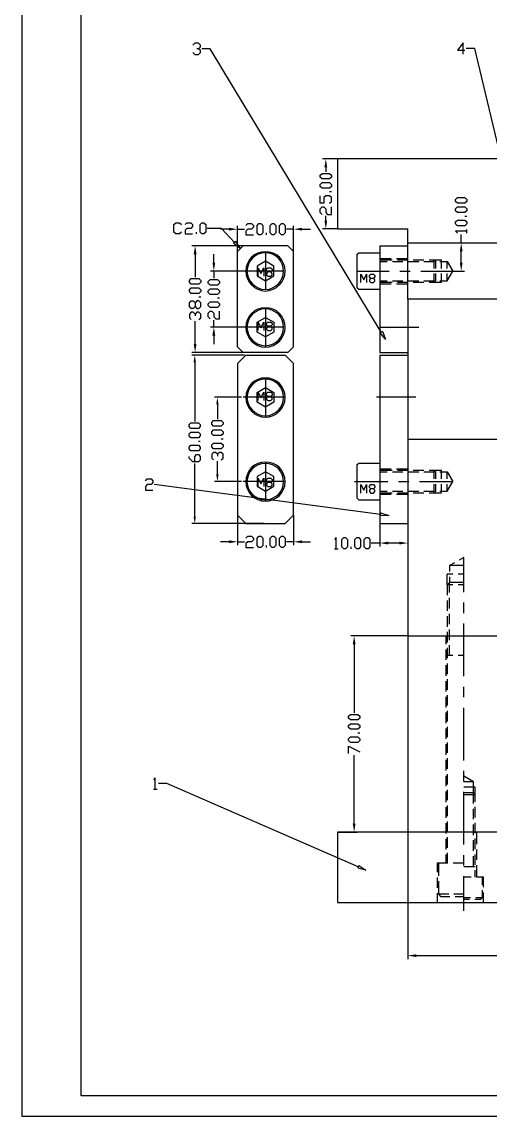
# Model space of a CAD drawing. Header units: inches. Extents: x 2 to 1172, y 492 to 1320.
# Drawn here: x 1.6 to 168.5, y 492.2 to 882.7 of the extents above; entities that cross this region are included whole.
import ezdxf

# ---------------------------------------------------------------- set-up
doc = ezdxf.new("R2010")
doc.units = ezdxf.units.IN
doc.header["$MEASUREMENT"] = 0

# ---------------------------------------------------------------- blocks, each defined once
blk = doc.blocks.new('AHH1270-500010_1')
at = {"transparency": 33554687}
for points in [[(109, 829.31), (108.5, 832.31), (108, 829.31)], [(109, 810.28), (108.5, 807.28), (108, 810.28)], [(73.99, 806.69), (76.99, 807.19), (73.99, 807.69)], [(100.02, 806.69), (97.02, 807.19), (100.02, 807.69)], [(62.39, 798.27), (61.89, 801.27), (61.39, 798.27)], [(157.29, 799.27), (156.78, 802.27), (156.28, 799.27)], [(69.07, 795.26), (68.57, 792.26), (68.07, 795.26)], [(157.29, 795.26), (156.78, 792.26), (156.28, 795.26)], [(69.07, 769.23), (68.57, 772.23), (68.07, 769.23)], [(62.39, 766.22), (61.89, 763.22), (61.39, 766.22)], [(62.18, 759.72), (61.76, 762.22), (61.34, 759.72)], [(70.26, 744.7), (69.84, 747.2), (69.42, 744.7)], [(70.26, 719.67), (69.84, 717.16), (69.42, 719.67)], [(62.18, 704.65), (61.76, 702.14), (61.34, 704.65)], [(73.99, 695.14), (76.99, 695.64), (73.99, 696.14)], [(100.02, 695.14), (97.02, 695.64), (100.02, 696.14)], [(130.75, 694.67), (127.74, 695.17), (130.75, 695.67)], [(134.75, 694.67), (137.75, 695.17), (134.75, 695.67)], [(119.1, 659.09), (118.6, 662.09), (118.1, 659.09)], [(119.1, 595.01), (118.6, 592), (118.1, 595.01)], [(140.76, 547.44), (137.75, 547.94), (140.76, 548.44)]]:
    blk.add_hatch(color=1, dxfattribs=at).paths.add_polyline_path(points)
for points in [[(0.12, 490.67), (1167.98, 490.67), (1167.98, 1318.03), (0.12, 1318.03), (0.12, 490.67)], [(21.3, 497.92), (21.3, 1310.77)], [(1160.72, 497.92), (21.3, 497.92)]]:
    blk.add_lwpolyline(points, dxfattribs=at)
at = {"color": 1, "transparency": 33554687}
for points in [[(63.13, 871.58), (63.81, 872.26), (63.81, 872.91), (63.13, 873.59), (61.8, 873.59), (61.13, 872.91)], [(61.13, 870.25), (61.8, 869.58), (63.13, 869.58), (63.81, 870.25), (63.81, 870.91), (63.13, 871.58), (62.48, 871.58)], [(128.25, 770.48), (67.3, 871.58), (64.3, 871.58)], [(157.44, 869.69), (157.44, 873.69), (155.44, 871.02), (158.12, 871.02)], [(189.65, 754.31), (161.61, 871.69), (158.61, 871.69)], [(112.72, 832.3), (107.29, 832.3)], [(108.5, 829.31), (108.5, 827.62)], [(110.48, 825.79), (109.83, 825.12), (107.15, 825.12), (106.49, 825.79), (106.49, 826.47), (107.15, 827.12), (109.83, 827.12), (110.48, 826.47), (110.48, 825.79)], [(110.48, 822.46), (109.83, 821.79), (107.15, 821.79), (106.49, 822.46), (106.49, 823.12), (107.15, 823.79), (109.83, 823.79), (110.48, 823.12), (110.48, 822.46)], [(110.48, 820.46), (109.83, 820.46)], [(109.83, 816.45), (110.48, 817.12), (110.48, 818.45), (109.83, 819.11), (108.5, 819.11), (107.82, 818.45), (107.82, 816.45), (106.49, 816.45), (106.49, 819.11)], [(158.77, 817.12), (158.12, 816.45), (155.44, 816.45), (154.77, 817.12), (154.77, 817.78), (155.44, 818.45), (158.12, 818.45), (158.77, 817.78), (158.77, 817.12)], [(107.15, 812.44), (106.49, 813.11), (106.49, 814.44), (107.15, 815.12), (107.82, 815.12), (108.5, 814.44), (108.5, 813.11), (109.15, 812.44), (110.48, 812.44), (110.48, 815.12)], [(158.77, 813.77), (158.12, 813.11), (155.44, 813.11), (154.77, 813.77), (154.77, 814.44), (155.44, 815.12), (158.12, 815.12), (158.77, 814.44), (158.77, 813.77)], [(57, 806.14), (56.32, 805.49), (54.99, 805.49), (54.32, 806.14), (54.32, 808.82), (54.99, 809.5), (56.32, 809.5), (57, 808.82)], [(58.33, 808.82), (59, 809.5), (60.33, 809.5), (61.01, 808.82), (61.01, 808.15), (60.33, 807.49), (59, 807.49), (58.33, 806.82), (58.33, 805.49), (61.01, 805.49)], [(64.34, 805.49), (63.67, 806.14), (63.67, 808.82), (64.34, 809.5), (65.01, 809.5), (65.67, 808.82), (65.67, 806.14), (65.01, 805.49), (64.34, 805.49)], [(76.98, 799.26), (76.98, 808.38)], [(79.98, 808.52), (80.66, 809.18), (81.99, 809.18), (82.66, 808.52), (82.66, 807.85), (81.99, 807.17), (80.66, 807.17), (79.98, 806.52), (79.98, 805.17), (82.66, 805.17)], [(84.66, 805.17), (83.99, 805.84), (83.99, 808.52), (84.66, 809.18), (85.32, 809.18), (85.99, 808.52), (85.99, 805.84), (85.32, 805.17), (84.66, 805.17)], [(89.33, 805.17), (88.65, 805.84), (88.65, 808.52), (89.33, 809.18), (90, 809.18), (90.66, 808.52), (90.66, 805.84), (90, 805.17), (89.33, 805.17)], [(92.66, 805.17), (92.01, 805.84), (92.01, 808.52), (92.66, 809.18), (93.34, 809.18), (94.01, 808.52), (94.01, 805.84), (93.34, 805.17), (92.66, 805.17)], [(97.01, 799.26), (97.01, 808.38)], [(108.5, 810.28), (108.5, 811.94)], [(158.77, 809.11), (158.12, 808.43), (155.44, 808.43), (154.77, 809.11), (154.77, 809.78), (155.44, 810.44), (158.12, 810.44), (158.77, 809.78), (158.77, 809.11)], [(158.77, 811.77), (158.12, 811.77)], [(62.34, 805.49), (62.34, 806.14)], [(75.96, 802.47), (71.34, 807.49), (66.18, 807.49)], [(73.97, 807.17), (70.97, 807.17)], [(76.98, 807.17), (79.48, 807.17)], [(87.32, 805.17), (87.32, 805.84)], [(97.01, 807.17), (94.51, 807.17)], [(100, 807.17), (103.02, 807.17)], [(112.72, 807.26), (107.29, 807.26)], [(158.77, 806.43), (154.77, 806.43), (155.44, 805.77)], [(156.77, 802.26), (156.77, 805.26)], [(158.77, 805.77), (158.77, 807.1)], [(78.99, 801.27), (60.69, 801.27)], [(76.31, 802.81), (77.98, 800.26), (75.58, 802.14)], [(76.31, 802.81), (75.58, 802.14)], [(151.77, 802.26), (157.98, 802.26)], [(61.89, 798.25), (61.89, 790.08)], [(68.56, 795.26), (68.56, 798.25)], [(156.77, 795.26), (156.77, 799.26)], [(63.9, 788.25), (63.22, 787.58), (60.54, 787.58), (59.89, 788.25), (59.89, 788.91), (60.54, 789.58), (63.22, 789.58), (63.9, 788.91), (63.9, 788.25)], [(70.56, 787.91), (69.89, 787.24), (67.23, 787.24), (66.56, 787.91), (66.56, 788.57), (67.23, 789.24), (69.89, 789.24), (70.56, 788.57), (70.56, 787.91)], [(80.48, 792.24), (67.35, 792.24)], [(68.56, 792.24), (68.56, 789.74)], [(151.77, 792.24), (157.98, 792.24)], [(63.9, 784.9), (63.22, 784.24), (60.54, 784.24), (59.89, 784.9), (59.89, 785.57), (60.54, 786.25), (63.22, 786.25), (63.9, 785.57), (63.9, 784.9)], [(70.56, 784.58), (69.89, 783.91), (67.23, 783.91), (66.56, 784.58), (66.56, 785.24), (67.23, 785.91), (69.89, 785.91), (70.56, 785.24), (70.56, 784.58)], [(63.9, 779.56), (63.9, 780.91), (63.22, 781.57), (62.55, 781.57), (61.89, 780.91), (61.89, 779.56), (61.22, 778.9), (60.54, 778.9), (59.89, 779.56), (59.89, 780.91), (60.54, 781.57), (61.22, 781.57), (61.89, 780.91)], [(63.9, 782.91), (63.22, 782.91)], [(70.56, 779.9), (69.89, 779.22), (67.23, 779.22), (66.56, 779.9), (66.56, 780.57), (67.23, 781.23), (69.89, 781.23), (70.56, 780.57), (70.56, 779.9)], [(70.56, 782.58), (69.89, 782.58)], [(61.89, 776.9), (61.22, 777.56), (60.54, 777.56), (59.89, 776.9), (59.89, 775.55), (60.54, 774.9)], [(61.89, 779.56), (62.55, 778.9), (63.22, 778.9), (63.9, 779.56)], [(63.22, 774.9), (63.9, 775.55), (63.9, 776.9), (63.22, 777.56), (62.55, 777.56), (61.89, 776.9), (61.89, 776.23)], [(67.23, 775.23), (66.56, 775.89), (66.56, 777.24), (67.23, 777.89), (67.89, 777.89), (68.56, 777.24), (68.56, 775.89), (69.23, 775.23), (70.56, 775.23), (70.56, 777.89)], [(61.89, 766.21), (61.89, 774.4)], [(68.56, 772.22), (68.56, 774.72)], [(80.48, 772.22), (67.35, 772.22)], [(128.68, 770.73), (129.8, 767.89), (127.83, 770.22)], [(128.68, 770.73), (127.83, 770.22)], [(68.56, 769.22), (68.56, 766.21)], [(78.99, 763.21), (60.69, 763.21)], [(79.48, 762.22), (60.76, 762.22)], [(61.75, 759.7), (61.75, 738.61)], [(78.47, 747.2), (68.83, 747.2)], [(69.84, 744.7), (69.84, 739.38)], [(63.75, 736.79), (63.08, 736.11), (60.42, 736.11), (59.75, 736.79), (59.75, 737.44), (60.42, 738.12), (63.08, 738.12), (63.75, 737.44), (63.75, 736.79)], [(71.84, 737.55), (71.17, 736.87), (68.49, 736.87), (67.83, 737.55), (67.83, 738.2), (68.49, 738.88), (71.17, 738.88), (71.84, 738.2), (71.84, 737.55)], [(63.75, 733.45), (63.08, 732.78), (60.42, 732.78), (59.75, 733.45), (59.75, 734.11), (60.42, 734.78), (63.08, 734.78), (63.75, 734.11), (63.75, 733.45)], [(71.84, 734.21), (71.17, 733.54), (68.49, 733.54), (67.83, 734.21), (67.83, 734.87), (68.49, 735.54), (71.17, 735.54), (71.84, 734.87), (71.84, 734.21)], [(63.75, 731.45), (63.08, 731.45)], [(71.84, 729.53), (71.17, 728.86), (68.49, 728.86), (67.83, 729.53), (67.83, 730.21), (68.49, 730.86), (71.17, 730.86), (71.84, 730.21), (71.84, 729.53)], [(71.84, 732.21), (71.17, 732.21)], [(63.75, 728.77), (63.08, 728.1), (60.42, 728.1), (59.75, 728.77), (59.75, 729.44), (60.42, 730.1), (63.08, 730.1), (63.75, 729.44), (63.75, 728.77)], [(61.75, 724.11), (61.75, 726.11), (62.42, 726.77), (63.08, 726.77), (63.75, 726.11), (63.75, 724.76), (63.08, 724.11), (61.08, 724.11), (59.75, 725.44), (59.75, 726.11)], [(69.84, 726.85), (69.16, 727.53), (68.49, 727.53), (67.83, 726.85), (67.83, 725.52), (68.49, 724.87)], [(71.17, 724.87), (71.84, 725.52), (71.84, 726.85), (71.17, 727.53), (70.49, 727.53), (69.84, 726.85), (69.84, 726.2)], [(61.75, 704.63), (61.75, 723.59)], [(69.84, 719.65), (69.84, 724.35)], [(44.18, 717.38), (44.85, 718.06), (46.18, 718.06), (46.85, 717.38), (46.85, 716.73), (46.18, 716.05), (44.85, 716.05), (44.18, 715.4), (44.18, 714.05), (46.85, 714.05)], [(127.99, 705.41), (47.35, 716.05)], [(78.47, 717.15), (68.83, 717.15)], [(76.98, 705.13), (76.98, 694.44)], [(97.01, 705.13), (97.01, 694.44)], [(128.06, 705.91), (130.97, 705.02), (127.92, 704.92)], [(128.06, 705.91), (127.92, 704.92)], [(86.49, 702.13), (60.76, 702.13)], [(127.74, 702.13), (127.74, 693.96)], [(137.74, 702.13), (137.74, 693.96)], [(73.97, 695.62), (70.97, 695.62)], [(76.98, 695.62), (79.48, 695.62)], [(79.98, 696.97), (80.66, 697.63), (81.99, 697.63), (82.66, 696.97), (82.66, 696.3), (81.99, 695.62), (80.66, 695.62), (79.98, 694.97), (79.98, 693.62), (82.66, 693.62)], [(84.66, 693.62), (83.99, 694.29), (83.99, 696.97), (84.66, 697.63), (85.32, 697.63), (85.99, 696.97), (85.99, 694.29), (85.32, 693.62), (84.66, 693.62)], [(89.33, 693.62), (88.65, 694.29), (88.65, 696.97), (89.33, 697.63), (90, 697.63), (90.66, 696.97), (90.66, 694.29), (90, 693.62), (89.33, 693.62)], [(92.66, 693.62), (92.01, 694.29), (92.01, 696.97), (92.66, 697.63), (93.34, 697.63), (94.01, 696.97), (94.01, 694.29), (93.34, 693.62), (92.66, 693.62)], [(97.01, 695.62), (94.51, 695.62)], [(100, 695.62), (103.02, 695.62)], [(112.2, 693.16), (112.2, 697.17), (111.55, 696.49)], [(114.88, 693.16), (114.21, 693.83), (114.21, 696.49), (114.88, 697.17), (115.56, 697.17), (116.21, 696.49), (116.21, 693.83), (115.56, 693.16), (114.88, 693.16)], [(119.56, 693.16), (118.89, 693.83), (118.89, 696.49), (119.56, 697.17), (120.22, 697.17), (120.89, 696.49), (120.89, 693.83), (120.22, 693.16), (119.56, 693.16)], [(122.9, 693.16), (122.22, 693.83), (122.22, 696.49), (122.9, 697.17), (123.55, 697.17), (124.23, 696.49), (124.23, 693.83), (123.55, 693.16), (122.9, 693.16)], [(127.74, 695.16), (124.72, 695.16)], [(134.74, 695.16), (130.74, 695.16)], [(87.32, 693.62), (87.32, 694.29)], [(111.55, 693.16), (112.88, 693.16)], [(117.56, 693.16), (117.56, 693.83)], [(157.76, 677.7), (157.76, 690.06)], [(157.76, 670.19), (157.76, 673.95)], [(157.76, 647.65), (157.76, 666.43)], [(137.74, 662.09), (117.38, 662.09)], [(118.59, 659.07), (118.59, 634.55)], [(157.76, 640.15), (157.76, 643.91)], [(120.59, 632.7), (119.92, 632.05), (117.26, 632.05), (116.58, 632.7), (116.58, 633.38), (117.26, 634.05), (119.92, 634.05), (120.59, 633.38), (120.59, 632.7)], [(157.76, 617.63), (157.76, 636.39)], [(120.59, 629.37), (119.92, 628.71), (117.26, 628.71), (116.58, 629.37), (116.58, 630.04), (117.26, 630.72), (119.92, 630.72), (120.59, 630.04), (120.59, 629.37)], [(120.59, 624.71), (119.92, 624.03), (117.26, 624.03), (116.58, 624.71), (116.58, 625.36), (117.26, 626.04), (119.92, 626.04), (120.59, 625.36), (120.59, 624.71)], [(120.59, 627.37), (119.92, 627.37)], [(116.58, 620.02), (116.58, 622.7), (120.59, 620.7)], [(118.59, 595), (118.59, 619.53)], [(157.76, 610.11), (157.76, 613.87)], [(47.69, 607.4), (47.69, 611.41), (47.03, 610.73)], [(120.06, 579.61), (51.85, 609.4), (48.86, 609.4)], [(47.03, 607.4), (48.36, 607.4)], [(157.76, 587.59), (157.76, 606.35)], [(112.72, 591.99), (119.79, 591.99)], [(137.74, 591.99), (137.74, 546.73)], [(157.76, 580.07), (157.76, 583.83)], [(120.27, 580.07), (122.81, 578.4), (119.87, 579.15)], [(120.27, 580.07), (119.87, 579.15)], [(157.76, 563.95), (157.76, 576.33)], [(140.76, 547.93), (228.7, 547.93)]]:
    blk.add_lwpolyline(points, dxfattribs=at)
at = {"color": 4, "transparency": 33554687}
for points in [[(363.04, 807.26), (363.04, 832.3), (112.72, 832.3), (112.72, 807.26)], [(112.72, 807.26), (137.74, 807.26)], [(137.74, 802.26), (137.74, 807.26)], [(76.98, 799.26), (78.99, 801.27)], [(95, 801.27), (78.99, 801.27)], [(95, 801.27), (97.01, 799.26)], [(127.74, 801.27), (137.74, 801.27)], [(127.74, 801.27), (127.74, 763.21), (137.74, 763.21)], [(137.74, 802.26), (314.98, 802.26)], [(137.74, 782.24), (137.74, 802.26)], [(137.74, 782.24), (137.74, 802.26)], [(76.98, 765.21), (76.98, 799.26)], [(97.01, 765.21), (97.01, 799.26)], [(137.74, 782.24), (137.74, 732.18)], [(314.98, 782.24), (137.74, 782.24)], [(76.98, 765.21), (78.99, 763.21)], [(76.98, 759.2), (79.98, 762.22), (94.01, 762.22), (97.01, 759.2)], [(95, 763.21), (78.99, 763.21)], [(95, 763.21), (97.01, 765.21)], [(127.74, 762.22), (137.74, 762.22)], [(127.74, 762.22), (127.74, 702.13)], [(76.98, 759.2), (76.98, 705.13)], [(97.01, 705.13), (97.01, 759.2)], [(137.74, 732.18), (137.74, 662.09), (222.56, 662.09)], [(187.81, 732.18), (137.74, 732.18)], [(76.98, 705.13), (79.98, 702.13)], [(94.01, 702.13), (97.01, 705.13)], [(79.98, 702.13), (94.01, 702.13)], [(127.74, 702.13), (137.74, 702.13)], [(154.41, 688.12), (152.66, 687.11), (152.66, 685.06)], [(157.76, 690.06), (156.03, 689.06)], [(153.83, 684.12), (151.77, 684.12)], [(151.77, 680.21), (151.77, 684.12)], [(157.76, 687.11), (152.66, 687.11)], [(157.76, 684.12), (155.71, 684.12)], [(157.76, 681.1), (152.66, 681.1), (151.77, 680.21), (151.77, 676.6)], [(153.83, 680.21), (151.77, 680.21)], [(152.66, 683.18), (152.66, 681.1)], [(152.66, 677.48), (152.66, 681.1)], [(157.76, 680.21), (155.71, 680.21)], [(152.66, 671.84), (152.66, 675.6)], [(151.77, 674.72), (151.77, 670.96)], [(151.77, 669.08), (151.77, 665.32)], [(152.66, 666.22), (152.66, 669.96)], [(152.66, 660.58), (152.66, 664.34)], [(137.74, 662.09), (137.74, 591.99)], [(151.26, 662.09), (151.26, 659.07)], [(151.77, 663.46), (151.77, 659.7)], [(151.26, 657.19), (151.26, 653.45)], [(151.77, 657.82), (151.77, 654.06)], [(152.66, 655.07), (152.66, 658.7)], [(153.83, 655.07), (151.77, 655.07)], [(151.77, 652.18), (151.77, 648.43)], [(157.76, 655.07), (155.71, 655.07)], [(151.26, 651.57), (151.26, 647.81)], [(151.26, 645.93), (151.26, 642.17)], [(151.77, 646.55), (151.77, 642.79)], [(151.77, 640.91), (151.77, 637.16)], [(151.26, 640.31), (151.26, 636.55)], [(151.26, 634.67), (151.26, 630.91)], [(151.77, 635.29), (151.77, 631.53)], [(151.26, 629.03), (151.26, 625.29)], [(151.77, 629.65), (151.77, 625.89)], [(151.26, 623.41), (151.26, 619.65)], [(151.77, 624.01), (151.77, 620.27)], [(151.26, 617.77), (151.26, 614.03)], [(151.77, 618.39), (151.77, 614.63)], [(151.26, 612.15), (151.26, 608.39)], [(151.77, 612.75), (151.77, 609.01)], [(161.13, 606.01), (161.13, 610.02), (157.76, 611.95)], [(161.13, 610.02), (157.76, 610.02)], [(151.26, 606.51), (151.26, 602.75)], [(151.77, 607.13), (151.77, 603.37)], [(161.77, 608.02), (157.76, 608.02)], [(161.77, 602.87), (161.77, 605.36), (161.13, 606.01), (157.76, 606.01)], [(161.77, 605.36), (157.76, 605.36)], [(161.13, 602.24), (161.13, 606.01)], [(161.77, 605.36), (161.77, 608.02)], [(151.77, 601.49), (151.77, 597.73)], [(151.26, 600.87), (151.26, 597.13)], [(161.13, 596.6), (161.13, 600.36)], [(161.77, 597.24), (161.77, 601)], [(151.26, 595.25), (151.26, 591.49)], [(151.77, 595.85), (151.77, 592.11)], [(161.13, 590.98), (161.13, 594.72)], [(161.77, 591.61), (161.77, 595.36)], [(112.72, 591.99), (112.72, 566.96), (363.04, 566.96)], [(314.98, 591.99), (112.72, 591.99)], [(151.77, 590.23), (151.77, 586.47)], [(161.77, 585.97), (161.77, 589.73)], [(162.29, 591.99), (162.29, 587.73)], [(151.26, 589.61), (151.26, 585.87)], [(161.13, 585.34), (161.13, 589.1)], [(162.29, 585.87), (162.29, 582.11)], [(151.26, 583.99), (151.26, 580.97)], [(151.77, 584.59), (151.77, 580.97)], [(161.13, 579.68), (161.13, 583.46)], [(161.77, 580.33), (161.77, 584.09)], [(152.07, 580.97), (148.26, 580.97), (148.26, 577.73)], [(148.75, 576.36), (148.75, 580.97)], [(157.76, 580.97), (153.95, 580.97)], [(161.77, 579.68), (157.76, 579.68)], [(161.77, 575.97), (161.77, 578.45)], [(162.29, 580.23), (162.29, 575.97)], [(148.26, 575.85), (148.26, 572.09)], [(152.78, 568.97), (149.66, 568.97), (148.75, 569.87), (148.75, 574.48)], [(160.34, 575.97), (157.76, 575.97)], [(164.79, 572.41), (164.79, 575.97), (162.21, 575.97)], [(164.27, 575.97), (164.27, 573.22)], [(148.26, 570.21), (148.26, 566.96)], [(164.27, 571.36), (164.27, 568.61), (163.63, 567.96), (161.65, 567.96)], [(164.79, 566.96), (164.79, 570.53)], [(152.32, 569.87), (148.75, 569.87)], [(157.76, 569.87), (154.2, 569.87)], [(157.76, 568.97), (154.66, 568.97)], [(160.09, 568.61), (157.76, 568.61)], [(159.77, 567.96), (157.76, 567.96)], [(164.27, 568.61), (161.97, 568.61)]]:
    blk.add_lwpolyline(points, dxfattribs=at)
at = {"color": 6, "transparency": 33554687}
for points in [[(86.99, 798.75), (86.99, 785.73)], [(119.72, 798.25), (120.22, 798.75)], [(119.72, 786.25), (119.72, 798.25)], [(120.22, 798.75), (127.74, 798.75)], [(127.74, 796.76), (131.8, 796.76)], [(133.68, 796.76), (137.74, 796.76)], [(83.99, 790.52), (86.99, 788.78), (90, 790.52), (90, 793.98), (86.99, 795.72), (83.99, 793.98), (83.99, 790.52)], [(84.36, 790.43), (84.36, 793.43), (85.35, 791.43), (86.37, 793.43), (86.37, 790.43)], [(87.87, 790.43), (88.87, 790.43), (89.36, 790.93), (89.36, 791.43), (88.87, 791.92), (87.87, 791.92), (87.36, 792.44), (87.36, 792.93), (87.87, 793.43), (88.87, 793.43), (89.36, 792.93), (89.36, 792.44), (88.87, 791.92)], [(119.72, 788.25), (119.72, 796.25)], [(127.74, 796.25), (132.17, 796.25)], [(127.74, 795.7), (130.36, 795.7)], [(132.24, 795.7), (136, 795.7)], [(134.05, 796.25), (137.81, 796.25)], [(137.87, 795.7), (141.63, 795.7)], [(139.69, 796.25), (143.43, 796.25)], [(143.51, 795.7), (147.27, 795.7)], [(145.31, 796.25), (149.77, 796.25)], [(147.16, 793.18), (147.16, 796.25)], [(147.76, 795.65), (147.16, 796.25)], [(147.76, 793.18), (147.76, 795.65)], [(149.14, 795.7), (151.77, 795.7)], [(149.77, 793.18), (149.77, 796.25)], [(151.77, 795.7), (153.76, 792.24)], [(151.77, 793.18), (151.77, 795.7)], [(93.49, 792.24), (80.48, 792.24)], [(87.87, 791.92), (87.36, 791.43), (87.36, 790.93), (87.87, 790.43)], [(119.72, 792.24), (131.11, 792.24)], [(121.04, 788.13), (121.04, 791.12), (122.03, 789.12), (123.02, 791.12), (123.02, 788.13)], [(124.53, 788.13), (125.54, 788.13), (126.04, 788.62), (126.04, 789.12), (125.54, 789.62), (124.53, 789.62), (124.03, 790.13), (124.03, 790.63), (124.53, 791.12), (125.54, 791.12), (126.04, 790.63), (126.04, 790.13), (125.54, 789.62)], [(124.53, 789.62), (124.03, 789.12), (124.03, 788.62), (124.53, 788.13)], [(134.87, 792.24), (138.63, 792.24)], [(142.37, 792.24), (153.76, 792.24)], [(147.16, 788.25), (147.16, 791.32)], [(147.16, 788.25), (147.76, 788.85), (147.76, 791.32)], [(149.77, 788.25), (149.77, 791.32)], [(151.77, 788.8), (153.76, 792.24)], [(151.77, 788.8), (151.77, 791.32)], [(119.72, 786.25), (120.22, 785.73)], [(120.22, 785.73), (127.74, 785.73)], [(127.74, 788.8), (130.36, 788.8)], [(127.74, 788.25), (132.17, 788.25)], [(127.74, 787.74), (131.8, 787.74)], [(132.24, 788.8), (136, 788.8)], [(133.68, 787.74), (137.74, 787.74)], [(134.05, 788.25), (137.81, 788.25)], [(137.87, 788.8), (141.63, 788.8)], [(139.69, 788.25), (143.43, 788.25)], [(143.51, 788.8), (147.27, 788.8)], [(145.31, 788.25), (149.77, 788.25)], [(149.14, 788.8), (151.77, 788.8)], [(86.99, 779.22), (86.99, 765.21)], [(83.99, 773.96), (86.99, 775.69), (90, 773.96), (90, 770.48), (86.99, 768.76), (83.99, 770.48), (83.99, 773.96)], [(84.36, 771.05), (84.36, 774.05), (85.35, 772.04), (86.37, 774.05), (86.37, 771.05)], [(87.87, 771.05), (88.87, 771.05), (89.36, 771.55), (89.36, 772.04), (88.87, 772.54), (87.87, 772.54), (87.36, 773.05), (87.36, 773.55), (87.87, 774.05), (88.87, 774.05), (89.36, 773.55), (89.36, 773.05), (88.87, 772.54)], [(93.49, 772.22), (80.48, 772.22)], [(87.87, 772.54), (87.36, 772.04), (87.36, 771.55), (87.87, 771.05)], [(127.74, 772.22), (141.64, 772.22)], [(86.99, 754.2), (86.99, 740.19)], [(83.99, 748.93), (86.99, 750.65), (90, 748.93), (90, 745.46), (86.99, 743.72), (83.99, 745.46), (83.99, 748.93)], [(94.01, 747.2), (78.99, 747.2)], [(84.36, 746.01), (84.36, 749.02), (85.35, 747.02), (86.37, 749.02), (86.37, 746.01)], [(87.87, 746.01), (88.87, 746.01), (89.36, 746.5), (89.36, 747.02), (88.87, 747.52), (87.87, 747.52), (87.36, 748.01), (87.36, 748.51), (87.87, 749.02), (88.87, 749.02), (89.36, 748.51), (89.36, 748.01), (88.87, 747.52)], [(87.87, 747.52), (87.36, 747.02), (87.36, 746.5), (87.87, 746.01)], [(140.58, 747.2), (126.55, 747.2)], [(86.99, 724.16), (86.99, 710.15)], [(119.72, 723.17), (120.22, 723.66)], [(119.72, 711.14), (119.72, 723.17)], [(120.22, 723.66), (127.74, 723.66)], [(83.99, 715.42), (86.99, 713.68), (90, 715.42), (90, 718.89), (86.99, 720.63), (83.99, 718.89), (83.99, 715.42)], [(119.72, 713.15), (119.72, 721.16)], [(127.74, 721.66), (131.8, 721.66)], [(127.74, 721.16), (132.17, 721.16)], [(127.74, 720.61), (130.36, 720.61)], [(132.24, 720.61), (136, 720.61)], [(133.68, 721.66), (137.74, 721.66)], [(134.05, 721.16), (137.81, 721.16)], [(137.87, 720.61), (141.63, 720.61)], [(139.69, 721.16), (143.43, 721.16)], [(143.51, 720.61), (147.27, 720.61)], [(145.31, 721.16), (149.77, 721.16)], [(147.16, 718.09), (147.16, 721.16)], [(147.76, 720.56), (147.16, 721.16)], [(147.76, 718.09), (147.76, 720.56)], [(149.14, 720.61), (151.77, 720.61)], [(149.77, 718.09), (149.77, 721.16)], [(151.77, 720.61), (153.76, 717.15)], [(151.77, 718.09), (151.77, 720.61)], [(94.01, 717.15), (78.99, 717.15)], [(84.36, 715.33), (84.36, 718.34), (85.35, 716.34), (86.37, 718.34), (86.37, 715.33)], [(87.87, 715.33), (88.87, 715.33), (89.36, 715.82), (89.36, 716.34), (88.87, 716.84), (87.87, 716.84), (87.36, 717.33), (87.36, 717.83), (87.87, 718.34), (88.87, 718.34), (89.36, 717.83), (89.36, 717.33), (88.87, 716.84)], [(87.87, 716.84), (87.36, 716.34), (87.36, 715.82), (87.87, 715.33)], [(118.71, 717.15), (130.61, 717.15)], [(121.04, 713.02), (121.04, 716.04), (122.03, 714.03), (123.02, 716.04), (123.02, 713.02)], [(124.53, 713.02), (125.54, 713.02), (126.04, 713.52), (126.04, 714.03), (125.54, 714.53), (124.53, 714.53), (124.03, 715.03), (124.03, 715.52), (124.53, 716.04), (125.54, 716.04), (126.04, 715.52), (126.04, 715.03), (125.54, 714.53)], [(134.37, 717.15), (138.11, 717.15)], [(141.87, 717.15), (153.76, 717.15)], [(147.16, 713.15), (147.16, 716.21)], [(147.16, 713.15), (147.76, 713.75), (147.76, 716.21)], [(149.77, 713.15), (149.77, 716.21)], [(151.77, 713.7), (153.76, 717.15)], [(151.77, 713.7), (151.77, 716.21)], [(119.72, 711.14), (120.22, 710.65)], [(124.53, 714.53), (124.03, 714.03), (124.03, 713.52), (124.53, 713.02)], [(127.74, 713.7), (130.36, 713.7)], [(127.74, 713.15), (132.17, 713.15)], [(127.74, 712.65), (131.8, 712.65)], [(132.24, 713.7), (136, 713.7)], [(133.68, 712.65), (137.74, 712.65)], [(134.05, 713.15), (137.81, 713.15)], [(137.87, 713.7), (141.63, 713.7)], [(139.69, 713.15), (143.43, 713.15)], [(143.51, 713.7), (147.27, 713.7)], [(145.31, 713.15), (149.77, 713.15)], [(149.14, 713.7), (151.77, 713.7)], [(120.22, 710.65), (127.74, 710.65)]]:
    blk.add_lwpolyline(points, dxfattribs=at)
for points in [[(93.99, 792.19), (94.01, 788.39), (90.87, 785.25), (86.9, 785.09), (83.13, 785.25), (79.99, 788.39), (79.98, 792.19), (79.99, 796.13), (83.13, 799.27), (86.9, 799.1), (90.87, 799.27), (94.01, 796.13), (93.99, 792.19)], [(93.46, 792.19), (93.51, 788.66), (90.6, 785.75), (86.9, 785.63), (83.41, 785.75), (80.49, 788.66), (80.34, 792.19), (80.49, 795.85), (83.41, 798.77), (86.9, 798.75), (90.6, 798.77), (93.51, 795.85), (93.46, 792.19)], [(93.99, 772.15), (94.01, 768.36), (90.87, 765.22), (86.9, 765.05), (83.13, 765.22), (79.99, 768.36), (79.98, 772.15), (79.99, 776.1), (83.13, 779.24), (86.9, 779.06), (90.87, 779.24), (94.01, 776.1), (93.99, 772.15)], [(93.46, 772.15), (93.51, 768.64), (90.6, 765.72), (86.9, 765.59), (83.41, 765.72), (80.49, 768.64), (80.34, 772.15), (80.49, 775.83), (83.41, 778.74), (86.9, 778.71), (90.6, 778.74), (93.51, 775.83), (93.46, 772.15)], [(93.99, 747.14), (94.01, 743.33), (90.87, 740.19), (86.9, 740.05), (83.13, 740.19), (79.99, 743.33), (79.98, 747.14), (79.99, 751.07), (83.13, 754.21), (86.9, 754.06), (90.87, 754.21), (94.01, 751.07), (93.99, 747.14)], [(93.46, 747.14), (93.51, 743.61), (90.6, 740.69), (86.9, 740.58), (83.41, 740.69), (80.49, 743.61), (80.34, 747.14), (80.49, 750.79), (83.41, 753.71), (86.9, 753.7), (90.6, 753.71), (93.51, 750.79), (93.46, 747.14)], [(93.99, 716.99), (94.01, 713.29), (90.87, 710.15), (86.9, 710.08), (83.13, 710.15), (79.99, 713.29), (79.98, 716.99), (79.99, 721.03), (83.13, 724.17), (86.9, 724.09), (90.87, 724.17), (94.01, 721.03), (93.99, 716.99)], [(93.46, 716.99), (93.51, 713.57), (90.6, 710.65), (86.9, 710.61), (83.41, 710.65), (80.49, 713.57), (80.34, 716.99), (80.49, 720.76), (83.41, 723.67), (86.9, 723.56), (90.6, 723.67), (93.51, 720.76), (93.46, 716.99)]]:
    blk.add_open_spline(points, degree=3, knots=[0, 0, 0, 0, 1, 1, 1, 2, 2, 2, 3, 3, 3, 4, 4, 4, 4], dxfattribs=at)

msp = doc.modelspace()

# ---------------------------------------------------------------- block references
msp.add_blockref('AHH1270-500010_1', (1.45, 1.53))

doc.saveas('drawing.dxf')
